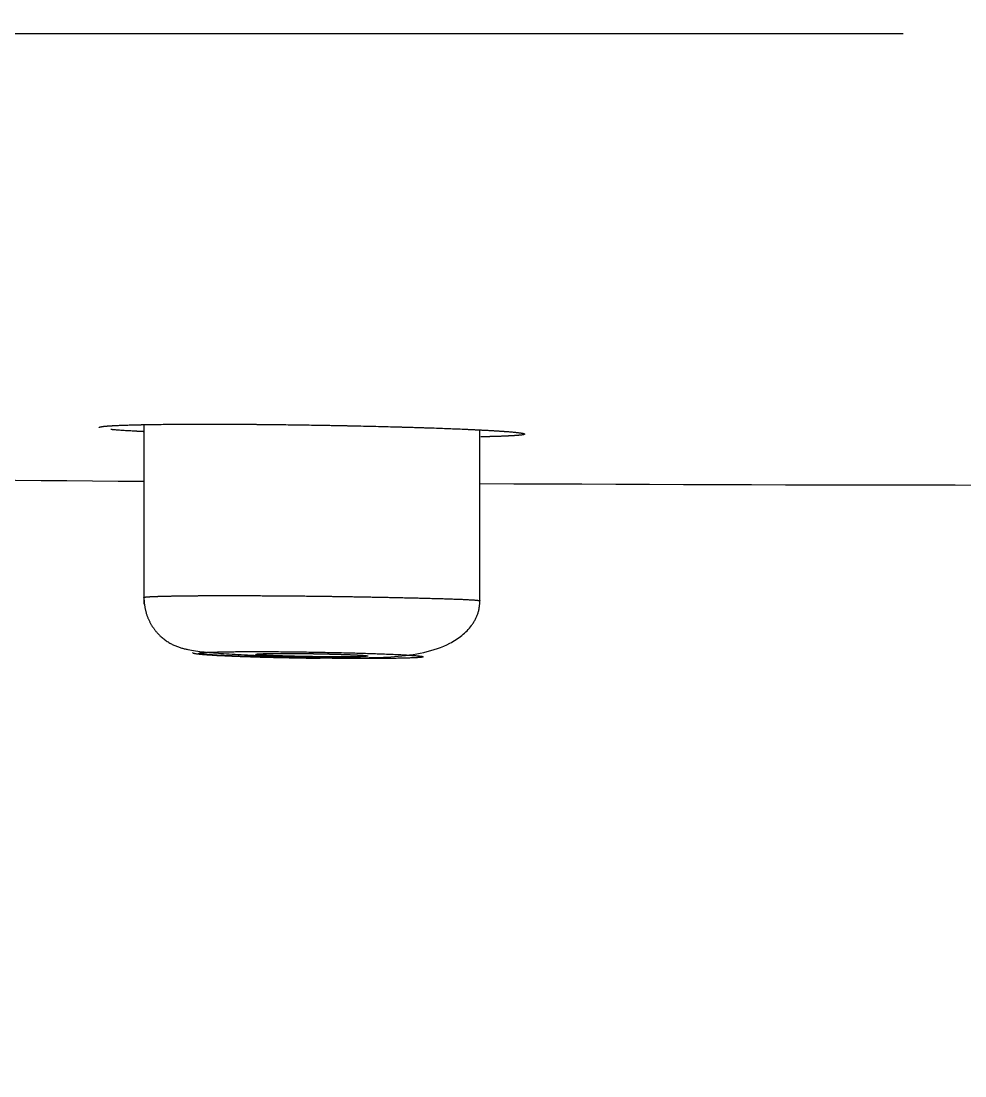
# Model space of a CAD drawing. Header units: millimetres. Extents: x 6110 to 6704, y -2661 to -1821.
# Drawn here: x 6477.576 to 6479.682, y -2117.348 to -2114.995 of the extents above; entities that cross this region are included whole.
import ezdxf

# ---------------------------------------------------------------- set-up
doc = ezdxf.new("R2010")
doc.units = ezdxf.units.MM
doc.header["$LTSCALE"] = 0.1
doc.linetypes.add('HIDDEN2', pattern=[4.7625, 3.175, -1.5875])
doc.layers.add('1', color=4, linetype='HIDDEN2', lineweight=13)
doc.layers.add('DIM', color=3, linetype='Continuous', lineweight=9)

msp = doc.modelspace()

# ---------------------------------------------------------------- hatches: boundary and pattern name
at = {"layer": 'DIM'}
h = msp.add_hatch(dxfattribs=at)
h.set_pattern_fill('ANSI31', color=2)
edge = h.paths.add_edge_path()
edge.add_line((6619.6172, -2595.9805), (6619.6172, -1962.2056))
edge.add_line((6634.6172, -1966.1101), (6619.6172, -1966.1101))
edge.add_line((6634.6172, -2610.9805), (6634.6172, -1966.1101))
edge.add_line((6634.6172, -2610.9805), (6184.4567, -2610.9805))
edge.add_line((6619.6172, -2595.9805), (6184.4567, -2595.9805))
edge.add_line((6184.4567, -2610.9805), (6184.4567, -2595.9805))

# ---------------------------------------------------------------- linework, layer by layer
at = {"layer": '1', "color": 8, "linetype": 'HIDDEN2', "lineweight": -3, "ltscale": 10}
for p, q in [((6484.3069, -2115.0233), (6457.4997, -2115.0233)), ((6477.8496, -2115.895), (6477.8496, -2116.2951)), ((6478.5996, -2116.2951), (6478.5996, -2115.907))]:
    msp.add_line(p, q, dxfattribs=at)
for start, end in [(269.317618, 269.52796), (269.699855, 269.977758)]:
    msp.add_arc((6479.9092, -1866.0297), 250, start, end, dxfattribs=at)
for points, knots in [([(6477.7496, -2115.9013), (6477.7496, -2115.9011), (6477.7498, -2115.9009), (6477.7505, -2115.9005), (6477.7511, -2115.9003), (6477.7534, -2115.8997), (6477.7579, -2115.8989), (6477.7654, -2115.8982), (6477.7722, -2115.8977), (6477.7746, -2115.8975), (6477.7799, -2115.8972), (6477.7827, -2115.8971), (6477.7976, -2115.8963), (6477.8121, -2115.8958), (6477.8336, -2115.8953), (6477.8381, -2115.8951), (6477.8474, -2115.895), (6477.8522, -2115.8949), (6477.8671, -2115.8946), (6477.8776, -2115.8944), (6477.9104, -2115.8941), (6477.9343, -2115.8939), (6477.9667, -2115.8938), (6477.9734, -2115.8938), (6477.9868, -2115.8938), (6477.9936, -2115.8938), (6478.0142, -2115.8938), (6478.0422, -2115.8939), (6478.0713, -2115.8941), (6478.0936, -2115.8942), (6478.1011, -2115.8943), (6478.1163, -2115.8944), (6478.1239, -2115.8945), (6478.1623, -2115.8949), (6478.1931, -2115.8953), (6478.2396, -2115.8961), (6478.2551, -2115.8963), (6478.2784, -2115.8968), (6478.2862, -2115.8969), (6478.3017, -2115.8972), (6478.3094, -2115.8974), (6478.3475, -2115.8982), (6478.3771, -2115.8989), (6478.413, -2115.8999), (6478.4201, -2115.9001), (6478.4343, -2115.9005), (6478.4413, -2115.9007), (6478.462, -2115.9013), (6478.4753, -2115.9017), (6478.5139, -2115.903), (6478.5379, -2115.9039), (6478.5656, -2115.9051), (6478.571, -2115.9054), (6478.5815, -2115.9058), (6478.5866, -2115.9061), (6478.6014, -2115.9068), (6478.6198, -2115.9077), (6478.6358, -2115.9087), (6478.6469, -2115.9094), (6478.6504, -2115.9097), (6478.6571, -2115.9102), (6478.6603, -2115.9104), (6478.6752, -2115.9116), (6478.6842, -2115.9125), (6478.6934, -2115.9139), (6478.6957, -2115.9143), (6478.6988, -2115.9152), (6478.6996, -2115.9156), (6478.6996, -2115.9169), (6478.6967, -2115.9177), (6478.6891, -2115.9186), (6478.6874, -2115.9187), (6478.6836, -2115.9191), (6478.6816, -2115.9192), (6478.6748, -2115.9197), (6478.6644, -2115.9203), (6478.6512, -2115.9209), (6478.6403, -2115.9213), (6478.6365, -2115.9214), (6478.6285, -2115.9216), (6478.6243, -2115.9217), (6478.6141, -2115.922), (6478.608, -2115.9221), (6478.6016, -2115.9222)], [0, 0, 0, 0, 0.012674, 0.012674, 0.025607, 0.025607, 0.051472, 0.077337, 0.077337, 0.09027, 0.09027, 0.103203, 0.103203, 0.154933, 0.154933, 0.167866, 0.167866, 0.180798, 0.180798, 0.206663, 0.206663, 0.258394, 0.258394, 0.271326, 0.271326, 0.284259, 0.284259, 0.310124, 0.335989, 0.335989, 0.348922, 0.348922, 0.361854, 0.361854, 0.413585, 0.413585, 0.43945, 0.43945, 0.452382, 0.452382, 0.465315, 0.465315, 0.517045, 0.517045, 0.529978, 0.529978, 0.542911, 0.542911, 0.568776, 0.568776, 0.620506, 0.620506, 0.633439, 0.633439, 0.646371, 0.646371, 0.672236, 0.698102, 0.698102, 0.711034, 0.711034, 0.723967, 0.723967, 0.775697, 0.775697, 0.801562, 0.801562, 0.827427, 0.827427, 0.879158, 0.879158, 0.89209, 0.89209, 0.905023, 0.905023, 0.930888, 0.956753, 0.956753, 0.969686, 0.969686, 0.982619, 0.982619, 1, 1, 1, 1]), ([(6477.8489, -2115.9107), (6477.8469, -2115.9106), (6477.845, -2115.9105), (6477.8385, -2115.9102), (6477.834, -2115.9099), (6477.8125, -2115.9087), (6477.7979, -2115.9078), (6477.783, -2115.9066), (6477.7801, -2115.9063), (6477.7769, -2115.906), (6477.7763, -2115.906), (6477.7757, -2115.9059)], [0, 0, 0, 0, 0.060558, 0.060558, 0.211207, 0.211207, 0.8138, 0.8138, 0.964449, 0.964449, 1, 1, 1, 1]), ([(6477.8496, -2116.2804), (6477.8496, -2116.2802), (6477.8509, -2116.2797), (6477.8582, -2116.279), (6477.872, -2116.2783), (6477.8903, -2116.2777), (6477.9121, -2116.2772), (6477.9364, -2116.2768), (6477.9623, -2116.2766), (6477.9806, -2116.2764), (6477.9898, -2116.2764)], [0, 0, 0, 0, 0.108473, 0.257877, 0.399935, 0.534647, 0.66201, 0.782023, 0.894687, 1, 1, 1, 1]), ([(6477.8497, -2116.2802), (6477.8498, -2116.2894), (6477.8517, -2116.3068), (6477.8599, -2116.3311), (6477.8719, -2116.3514), (6477.8909, -2116.3726), (6477.9182, -2116.3894), (6477.9584, -2116.4001), (6478.0236, -2116.4059), (6478.1131, -2116.4107), (6478.1684, -2116.4123), (6478.1827, -2116.4126)], [0, 0, 0, 0, 0.054445, 0.108376, 0.161239, 0.212999, 0.315373, 0.424205, 0.66208, 0.914816, 1, 1, 1, 1]), ([(6477.9898, -2116.2764), (6478.006, -2116.2763), (6478.0408, -2116.2763), (6478.0984, -2116.2764), (6478.1604, -2116.2768), (6478.2106, -2116.2772), (6478.25, -2116.2777), (6478.2813, -2116.2782), (6478.321, -2116.2788), (6478.368, -2116.2797), (6478.4204, -2116.2807), (6478.4752, -2116.282), (6478.5275, -2116.2834), (6478.5713, -2116.285), (6478.5942, -2116.2866), (6478.5993, -2116.2875), (6478.5996, -2116.2879), (6478.5996, -2116.288)], [0, 0, 0, 0, 0.074121, 0.14907, 0.224848, 0.301455, 0.328121, 0.365476, 0.413515, 0.47223, 0.541614, 0.621655, 0.712344, 0.813666, 0.925608, 0.989293, 1, 1, 1, 1]), ([(6478.1827, -2116.4126), (6478.1908, -2116.4128), (6478.2217, -2116.4137), (6478.3014, -2116.4148), (6478.4133, -2116.4162), (6478.5225, -2116.3963), (6478.5778, -2116.3519), (6478.5964, -2116.3171), (6478.5995, -2116.298), (6478.5995, -2116.288)], [0, 0, 0, 0, 0.043127, 0.165025, 0.416041, 0.685248, 0.839026, 0.919575, 1, 1, 1, 1]), ([(6477.9583, -2116.4032), (6477.9583, -2116.404), (6477.9624, -2116.4057), (6477.9784, -2116.4074), (6477.9924, -2116.4083)], [0, 0, 0, 0, 0.387965, 1, 1, 1, 1]), ([(6478.0661, -2116.4013), (6478.0661, -2116.4013), (6478.066, -2116.4013), (6478.0444, -2116.4015), (6478.0255, -2116.4018), (6477.9959, -2116.4026), (6477.9849, -2116.4031), (6477.9726, -2116.4044), (6477.971, -2116.4052), (6477.9775, -2116.4068), (6477.9855, -2116.4076), (6478.0101, -2116.4094), (6478.0268, -2116.4103), (6478.0666, -2116.4119), (6478.0902, -2116.4127), (6478.1407, -2116.4142), (6478.1684, -2116.4148), (6478.2241, -2116.4158), (6478.2528, -2116.4162), (6478.3073, -2116.4167), (6478.3338, -2116.4168), (6478.3721, -2116.4167), (6478.3859, -2116.4167), (6478.4183, -2116.4163), (6478.4351, -2116.4159), (6478.4597, -2116.415), (6478.4678, -2116.4144), (6478.4743, -2116.413), (6478.4728, -2116.4122), (6478.4606, -2116.4105), (6478.4496, -2116.4097), (6478.42, -2116.4079), (6478.4008, -2116.407), (6478.3571, -2116.4054), (6478.332, -2116.4046), (6478.2792, -2116.4033), (6478.2508, -2116.4027), (6478.1948, -2116.4019), (6478.1665, -2116.4015), (6478.1134, -2116.4012), (6478.0881, -2116.4012), (6478.0661, -2116.4013)], [0, 0, 0, 0, 0.000004, 0.000004, 0.053232, 0.053232, 0.106953, 0.106953, 0.160695, 0.160695, 0.214441, 0.214441, 0.268173, 0.268173, 0.32188, 0.32188, 0.375561, 0.375561, 0.429228, 0.429228, 0.482894, 0.482894, 0.516194, 0.516194, 0.569894, 0.569894, 0.623622, 0.623622, 0.677367, 0.677367, 0.731111, 0.731111, 0.784838, 0.784838, 0.838536, 0.838536, 0.892209, 0.892209, 0.945871, 0.945871, 1, 1, 1, 1]), ([(6477.9924, -2116.4083), (6477.9927, -2116.4083), (6478.0049, -2116.4096), (6478.0473, -2116.4113), (6478.1084, -2116.4134), (6478.1625, -2116.4147), (6478.2085, -2116.4156), (6478.2353, -2116.4159), (6478.2434, -2116.416)], [0, 0, 0, 0, 0.0105, 0.359022, 0.545569, 0.733784, 0.920338, 1, 1, 1, 1]), ([(6478.313, -2116.413), (6478.3072, -2116.413), (6478.3009, -2116.4131), (6478.2907, -2116.4131), (6478.2872, -2116.4131), (6478.28, -2116.4131), (6478.2762, -2116.4131), (6478.2649, -2116.413), (6478.2571, -2116.413), (6478.2451, -2116.4129), (6478.241, -2116.4128), (6478.2328, -2116.4127), (6478.2287, -2116.4126), (6478.2165, -2116.4125), (6478.2083, -2116.4123), (6478.1962, -2116.4121), (6478.1922, -2116.412), (6478.1844, -2116.4118), (6478.1767, -2116.4116), (6478.1694, -2116.4114), (6478.1639, -2116.4112), (6478.1622, -2116.4112), (6478.1586, -2116.4111), (6478.1569, -2116.411), (6478.1483, -2116.4107), (6478.142, -2116.4105), (6478.1334, -2116.4101), (6478.1306, -2116.41), (6478.1254, -2116.4097), (6478.123, -2116.4096), (6478.1161, -2116.4092), (6478.1123, -2116.409), (6478.1076, -2116.4086), (6478.1062, -2116.4085), (6478.1038, -2116.4082), (6478.1028, -2116.4081), (6478.1004, -2116.4078), (6478.0996, -2116.4075), (6478.0996, -2116.4072), (6478.0998, -2116.4071), (6478.1006, -2116.4069), (6478.1018, -2116.4067), (6478.1038, -2116.4065), (6478.1061, -2116.4063), (6478.1075, -2116.4062), (6478.1122, -2116.406), (6478.1161, -2116.4059), (6478.1229, -2116.4057), (6478.1253, -2116.4056), (6478.1305, -2116.4056), (6478.1333, -2116.4055), (6478.1419, -2116.4054), (6478.1482, -2116.4054), (6478.1585, -2116.4053), (6478.162, -2116.4053), (6478.1692, -2116.4054), (6478.1766, -2116.4054), (6478.1843, -2116.4054), (6478.1921, -2116.4055), (6478.1961, -2116.4055), (6478.2082, -2116.4056), (6478.2163, -2116.4057), (6478.2286, -2116.4059), (6478.2326, -2116.406), (6478.2388, -2116.4061), (6478.2408, -2116.4062), (6478.2449, -2116.4062), (6478.2469, -2116.4063), (6478.2569, -2116.4065), (6478.2647, -2116.4067), (6478.2761, -2116.407), (6478.2798, -2116.4071), (6478.2871, -2116.4073), (6478.2906, -2116.4074), (6478.3007, -2116.4077), (6478.3071, -2116.408), (6478.3158, -2116.4084), (6478.3186, -2116.4085), (6478.3238, -2116.4087), (6478.3286, -2116.409), (6478.3328, -2116.4092), (6478.3367, -2116.4095), (6478.3385, -2116.4096), (6478.3432, -2116.41), (6478.3456, -2116.4102), (6478.348, -2116.4106), (6478.3486, -2116.4107), (6478.3494, -2116.4109), (6478.3496, -2116.4111), (6478.3496, -2116.4112), (6478.3496, -2116.4112), (6478.3496, -2116.4112)], [0, 0, 0, 0, 0.035713, 0.035713, 0.05357, 0.05357, 0.071427, 0.071427, 0.10714, 0.10714, 0.124996, 0.124996, 0.142853, 0.142853, 0.178566, 0.178566, 0.196423, 0.196423, 0.21428, 0.232136, 0.232136, 0.241064, 0.241064, 0.249993, 0.249993, 0.285706, 0.285706, 0.303563, 0.303563, 0.321419, 0.321419, 0.357133, 0.357133, 0.374989, 0.374989, 0.392846, 0.392846, 0.428559, 0.428559, 0.446416, 0.446416, 0.464272, 0.482129, 0.482129, 0.499986, 0.499986, 0.535699, 0.535699, 0.553555, 0.553555, 0.571412, 0.571412, 0.607125, 0.607125, 0.624982, 0.624982, 0.642839, 0.660695, 0.660695, 0.678552, 0.678552, 0.714265, 0.714265, 0.732122, 0.732122, 0.74105, 0.74105, 0.749978, 0.749978, 0.785692, 0.785692, 0.803548, 0.803548, 0.821405, 0.821405, 0.857118, 0.857118, 0.874975, 0.874975, 0.892831, 0.910688, 0.910688, 0.928545, 0.928545, 0.964258, 0.964258, 0.982114, 0.982114, 0.999971, 0.999971, 1, 1, 1, 1]), ([(6478.3461, -2116.4119), (6478.3456, -2116.412), (6478.3449, -2116.412), (6478.3431, -2116.4121), (6478.3403, -2116.4123), (6478.3369, -2116.4125), (6478.333, -2116.4126), (6478.3309, -2116.4126), (6478.3241, -2116.4128), (6478.3189, -2116.4129), (6478.313, -2116.413)], [0, 0, 0, 0, 0.102515, 0.102515, 0.282012, 0.461509, 0.461509, 0.641006, 0.641006, 1, 1, 1, 1])]:
    msp.add_open_spline(points, degree=3, knots=knots, dxfattribs=at)

doc.saveas('drawing.dxf')
